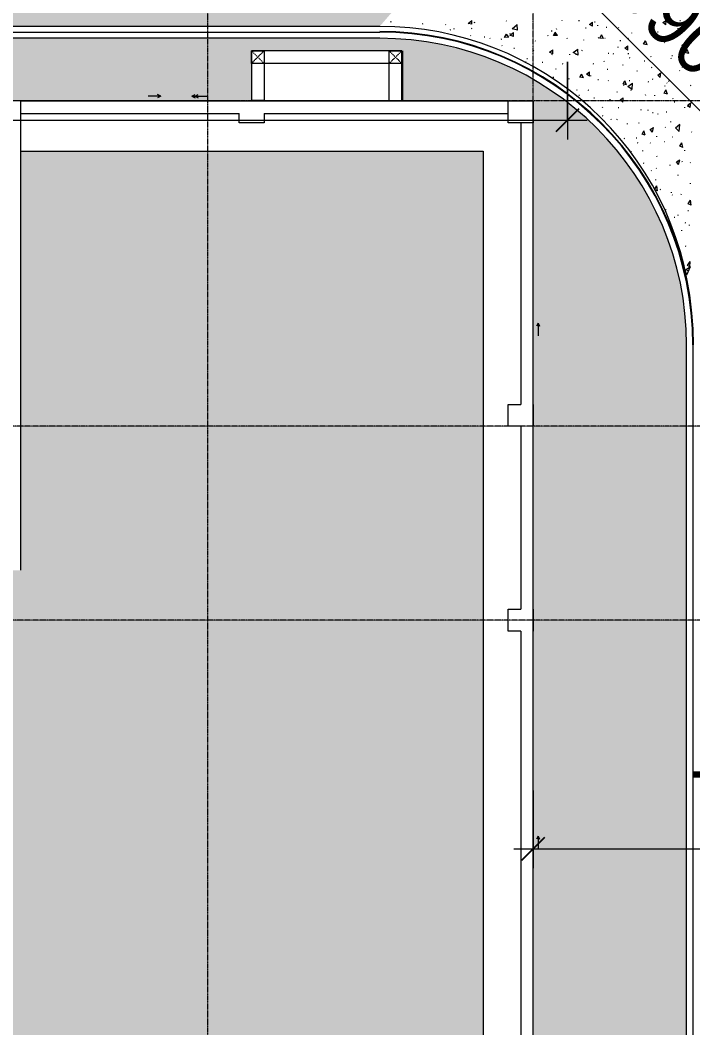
# Model space of a CAD drawing. Header units: millimetres. Extents: x 5117 to 246734, y -48177 to 129208.
# Drawn here: x 119058 to 129802, y 63423 to 79527 of the extents above; entities that cross this region are included whole.
import ezdxf

# ---------------------------------------------------------------- set-up
doc = ezdxf.new("R2010")
doc.units = ezdxf.units.MM
doc.linetypes.add('Dash', pattern=[6, 3, -3])
doc.linetypes.add('Grid Line', pattern=[22.225, 12.7, -3.175, 3.175, -3.175])
for name, color, linetype, lineweight in [('0-1', 7, 'Continuous', 5), ('A-ANNO-DIMS', 211, 'Continuous', 9), ('A-ANNO-DIMS-310', 211, 'Continuous', 9), ('A-FLOR', 192, 'Continuous', 9), ('A-FLOR-1', 7, 'Continuous', 9), ('A-FLOR-PATT', 8, 'Continuous', 9), ('A-FLOR-PATT-2', 9, 'Continuous', 9), ('A-FLOR-PATT-3', 10, 'Continuous', 9), ('A-GLAZ', 151, 'Continuous', 9), ('A-WALL', 113, 'Continuous', 9), ('G-IMPT', 8, 'Continuous', 9), ('I-WALL', 2, 'Continuous', 9), ('M-EQPM', 50, 'Continuous', 9), ('S-BEAM-1', 7, 'Continuous', 9), ('S-COLS', 52, 'Continuous', 9), ('S-COLS-1', 7, 'Continuous', 9), ('S-COLS-HDLN', 52, 'Dash', 9), ('S-GRID-1', 1, 'Grid Line', 9)]:
    doc.layers.add(name, color=color, linetype=linetype, lineweight=lineweight)
doc.styles.add('Arial_9', font='arial_0.ttf', dxfattribs={"width": 0.9, "height": 930})
doc.dimstyles.new('1_Dim_chi_tiet_khu_đất_2', dxfattribs={"dimscale": 304.8, "dimtxt": 948.841242, "dimasz": 1.220472, "dimexe": 1.01706, "dimexo": 0.0625, "dimgap": 0.101706, "dimtad": 1, "dimdec": 0, "dimrnd": 5, "dimzin": 0, "dimdsep": 46, "dimtxsty": 'Arial_9', "dimblk1": 'OBLIQUE', "dimblk2": 'OBLIQUE', "dimsah": 1, "dimcen": 0.09, "dimdle": 1.01706, "dimazin": 0, "dimtfac": 1, "dimtdec": 4, "dimtix": 1, "dimtmove": 0, "dimatfit": 3, "dimfxl": 3.051181, "dimfxlon": 1, "dimtvp": 1, "dimtolj": 1, "dimtzin": 0, "dimarcsym": 2})

# ---------------------------------------------------------------- blocks, each defined once
blk = doc.blocks.new('NCV_TKTC_KET CAU_rvt-1-TKCS_MB TỔNG THỂ MÁI')
at = {"layer": 'A-FLOR-1'}
for p, q in [((122553, 78237), (119063, 78237)), ((127251, 78235), (119063, 78235)), ((126853, 78237), (122953, 78237)), ((127251, 37787), (127251, 78235)), ((119063, 77435), (126451, 77435)), ((126451, 77435), (126451, 37787)), ((127253, 73037), (127253, 73387))]:
    blk.add_line(p, q, dxfattribs=at)
at = {"layer": 'S-BEAM-1'}
for p, q in [((122553, 78235), (119063, 78235)), ((126853, 78235), (122953, 78235)), ((126853, 78035), (126853, 78235)), ((119063, 78035), (122553, 78035)), ((122953, 78035), (126853, 78035)), ((127253, 77887), (127053, 77887)), ((127053, 77887), (127053, 73387)), ((127253, 73387), (127253, 77887)), ((127053, 73037), (127053, 70112)), ((127253, 70112), (127253, 73037)), ((127053, 69762), (127053, 61912)), ((127253, 61912), (127253, 69762))]:
    blk.add_line(p, q, dxfattribs=at)
at = {"layer": 'S-COLS-1'}
for p, q in [((122553, 78237), (122953, 78237)), ((122553, 78235), (122553, 78237)), ((122953, 78237), (122953, 78235)), ((126853, 78237), (127253, 78237)), ((126853, 77887), (126853, 78237)), ((127253, 78237), (127253, 77887)), ((122553, 77887), (122553, 78035)), ((122953, 78035), (122953, 77887)), ((122953, 77887), (122553, 77887)), ((127253, 77887), (126853, 77887)), ((126852, 73037), (126852, 73387)), ((126852, 73387), (127053, 73387)), ((127252, 73387), (127252, 73037)), ((127053, 73037), (126852, 73037)), ((126853, 69762), (126853, 70112)), ((126853, 70112), (127053, 70112)), ((127253, 70112), (127253, 69762)), ((127053, 69762), (126853, 69762))]:
    blk.add_line(p, q, dxfattribs=at)
blk = doc.blocks.new('1_FAMILY RVT - W01-WxH 1400x1400xmm-411185-TKCS_MB TỔNG THỂ MÁI')
at = {"layer": 'A-GLAZ'}
for q in [(299.2, -146.99), (299.2, -197.79), (451.6, -172.39)]:
    blk.add_line((248.4, -172.39), q, dxfattribs=at)
blk = doc.blocks.new('FP_2-TKCS_MB TỔNG THỂ MÁI')
at = {"layer": 'A-FLOR-PATT-3'}
for p, q in [((124982, 79500), (124968, 79494)), ((125490, 79468), (125476, 79464)), ((125854, 79452), (125852, 79460)), ((126214, 79474), (126273, 79522)), ((126270, 79462), (126214, 79474)), ((126270, 79462), (126273, 79522)), ((126317, 79491), (126304, 79487)), ((126827, 79512), (126819, 79517)), ((126917, 79391), (126997, 79457)), ((127002, 79366), (126997, 79457)), ((127717, 79515), (127715, 79524)), ((127989, 79517), (127978, 79518)), ((128097, 79397), (128086, 79397)), ((128149, 79460), (128201, 79497)), ((128197, 79431), (128149, 79460)), ((128197, 79431), (128201, 79497)), ((128243, 79495), (128232, 79496)), ((128284, 79439), (128282, 79449)), ((128429, 79412), (128417, 79411)), ((128620, 79404), (128613, 79411)), ((129155, 79410), (129144, 79410)), ((129324, 79489), (129374, 79522)), ((129368, 79453), (129324, 79489)), ((129368, 79453), (129374, 79522)), ((129570, 79386), (129568, 79397)), ((129602, 79514), (129592, 79516)), ((125933, 79373), (125920, 79369)), ((125990, 79386), (125978, 79384)), ((126255, 79275), (126252, 79283)), ((126275, 79389), (126266, 79393)), ((126480, 79255), (126467, 79254)), ((126567, 79232), (126559, 79237)), ((126795, 79251), (126823, 79304)), ((126862, 79257), (126795, 79251)), ((126862, 79257), (126823, 79304)), ((126881, 79286), (126937, 79328)), ((126935, 79266), (126881, 79286)), ((126885, 79307), (126883, 79315)), ((127002, 79366), (126917, 79391)), ((126935, 79266), (126937, 79328)), ((127489, 79274), (127487, 79283)), ((127553, 79351), (127541, 79349)), ((127577, 79283), (127604, 79336)), ((127640, 79282), (127577, 79283)), ((127611, 79303), (127600, 79304)), ((127640, 79282), (127604, 79336)), ((127630, 79380), (127622, 79386)), ((127802, 79230), (127795, 79237)), ((128298, 79240), (128291, 79248)), ((128316, 79240), (128342, 79293)), ((128375, 79234), (128316, 79240)), ((128375, 79234), (128343, 79293)), ((128404, 79234), (128394, 79236)), ((128776, 79229), (128769, 79237)), ((128828, 79318), (128827, 79327)), ((129249, 79335), (129238, 79337)), ((129554, 79347), (129547, 79356)), ((129651, 79389), (129640, 79389)), ((126746, 79222), (126733, 79219)), ((126758, 79118), (126750, 79123)), ((126952, 79076), (126940, 79076)), ((127291, 79190), (127283, 79196)), ((128061, 79206), (128059, 79215)), ((128609, 79089), (128608, 79099)), ((128649, 79197), (128638, 79199)), ((128715, 79081), (128766, 79115)), ((128761, 79047), (128715, 79081)), ((128761, 79047), (128766, 79115)), ((129016, 79142), (129043, 79195)), ((129073, 79132), (129016, 79142)), ((129073, 79132), (129043, 79195)), ((129242, 79198), (129236, 79206)), ((129352, 79160), (129350, 79170)), ((129626, 79124), (129697, 79179)), ((129693, 79072), (129626, 79124)), ((129696, 79156), (129690, 79164)), ((129693, 79072), (129697, 79179)), ((127261, 79033), (127259, 79042)), ((127513, 79014), (127566, 79052)), ((127564, 78988), (127513, 79014)), ((127558, 78974), (127551, 78981)), ((127564, 78988), (127566, 79052)), ((127839, 78973), (127837, 78982)), ((127892, 79008), (127967, 79066)), ((127969, 78968), (127892, 79008)), ((127936, 78980), (127925, 78980)), ((127969, 78968), (127967, 79066)), ((128039, 79038), (128028, 79040)), ((128458, 78994), (128447, 78994)), ((128538, 78982), (128531, 78989)), ((128777, 78990), (128766, 78990)), ((128799, 78921), (128788, 78923)), ((129134, 78934), (129133, 78944)), ((129459, 78911), (129453, 78919)), ((129477, 78957), (129467, 78958)), ((129618, 78991), (129608, 78994)), ((129685, 79005), (129713, 79059)), ((129740, 78993), (129685, 79005)), ((129740, 78993), (129713, 79059)), ((127139, 78858), (127127, 78858)), ((127161, 78910), (127149, 78909)), ((127404, 78852), (127393, 78853)), ((127730, 78822), (127722, 78829)), ((128219, 78823), (128212, 78830)), ((128390, 78861), (128388, 78871)), ((128691, 78803), (128684, 78811)), ((129033, 78872), (129023, 78874)), ((129150, 78764), (129144, 78772)), ((129636, 78772), (129635, 78782)), ((127579, 78611), (127568, 78612)), ((127617, 78740), (127614, 78749)), ((127995, 78614), (128022, 78666)), ((128055, 78607), (127996, 78614)), ((128055, 78607), (128022, 78666)), ((128102, 78666), (128153, 78701)), ((128149, 78634), (128102, 78666)), ((128149, 78634), (128153, 78701)), ((128171, 78633), (128170, 78642)), ((128442, 78738), (128432, 78740)), ((128916, 78707), (128915, 78718)), ((129240, 78650), (129290, 78683)), ((129282, 78611), (129240, 78649)), ((129282, 78611), (129290, 78683)), ((129596, 78715), (129590, 78723)), ((127832, 78585), (127821, 78587)), ((128294, 78572), (128283, 78573)), ((128454, 78557), (128447, 78565)), ((128688, 78507), (128716, 78560)), ((128744, 78496), (128688, 78507)), ((128698, 78481), (128697, 78491)), ((128744, 78496), (128716, 78560)), ((128765, 78468), (128837, 78522)), ((128833, 78417), (128765, 78467)), ((128793, 78557), (128783, 78557)), ((128833, 78417), (128837, 78522)), ((129099, 78538), (129089, 78539)), ((129169, 78580), (129159, 78583)), ((129358, 78469), (129352, 78477)), ((129394, 78521), (129384, 78523)), ((129417, 78545), (129416, 78555)), ((129774, 78480), (129764, 78481)), ((127953, 78405), (127951, 78414)), ((127991, 78322), (127980, 78323)), ((128138, 78402), (128132, 78410)), ((128230, 78279), (128220, 78281)), ((128601, 78372), (128595, 78381)), ((128640, 78252), (128690, 78285)), ((128682, 78215), (128690, 78285)), ((128820, 78405), (128810, 78408)), ((129051, 78324), (129045, 78333)), ((129197, 78318), (129196, 78328)), ((129344, 78359), (129373, 78413)), ((129397, 78345), (129344, 78359)), ((129397, 78345), (129373, 78413)), ((129488, 78267), (129482, 78276)), ((128364, 78127), (128358, 78135)), ((128480, 78255), (128479, 78265)), ((128619, 78126), (128609, 78127)), ((128682, 78215), (128640, 78252)), ((129513, 78214), (129504, 78217)), ((129676, 78125), (129675, 78136)), ((129729, 78147), (129719, 78150)), ((129720, 78175), (129770, 78208)), ((129758, 78134), (129720, 78175)), ((129758, 78134), (129770, 78208)), ((128371, 77994), (128361, 77996)), ((128978, 78091), (128977, 78101)), ((129095, 78086), (129085, 78087)), ((129168, 78044), (129158, 78046)), ((129247, 78019), (129241, 78028)), ((129388, 78055), (129378, 78056)), ((128382, 77919), (128384, 77922)), ((128386, 77915), (128384, 77922)), ((128505, 77936), (128499, 77944)), ((128597, 77936), (128587, 77939)), ((128758, 77864), (128758, 77874)), ((128943, 77877), (128937, 77886)), ((129121, 77781), (129171, 77813)), ((129159, 77739), (129171, 77813)), ((129367, 77810), (129362, 77819)), ((129452, 77895), (129452, 77906)), ((129524, 77808), (129596, 77863)), ((129582, 77748), (129524, 77808)), ((129582, 77748), (129596, 77862)), ((128716, 77631), (128707, 77634)), ((128905, 77642), (128895, 77643)), ((128991, 77703), (129021, 77758)), ((129042, 77688), (128991, 77703)), ((129042, 77688), (129021, 77758)), ((129159, 77739), (129121, 77781)), ((129228, 77664), (129228, 77675)), ((129484, 77656), (129475, 77659)), ((129785, 77735), (129780, 77744)), ((128929, 77561), (128920, 77565)), ((129123, 77560), (129119, 77569)), ((129357, 77582), (129348, 77583)), ((129593, 77511), (129626, 77568)), ((129642, 77494), (129593, 77511)), ((129642, 77494), (129626, 77568)), ((129637, 77542), (129627, 77543)), ((128822, 77420), (128817, 77429)), ((129003, 77433), (129003, 77445)), ((129232, 77342), (129228, 77352)), ((129674, 77440), (129674, 77452)), ((129024, 77237), (129015, 77240)), ((129223, 77158), (129214, 77162)), ((129442, 77204), (129442, 77216)), ((129542, 77263), (129592, 77296)), ((129574, 77218), (129542, 77263)), ((129574, 77218), (129592, 77296)), ((129634, 77258), (129630, 77267)), ((129767, 77246), (129758, 77250)), ((129143, 77120), (129134, 77122)), ((129209, 76968), (129210, 76979)), ((129572, 77046), (129563, 77048)), ((129191, 76823), (129224, 76878)), ((129235, 76801), (129224, 76878)), ((129290, 76816), (129282, 76819)), ((129767, 76910), (129764, 76920)), ((129235, 76801), (129194, 76818)), ((129463, 76767), (129460, 76778)), ((129477, 76730), (129469, 76734)), ((129616, 76740), (129618, 76752)), ((129325, 76564), (129323, 76564)), ((129372, 76496), (129374, 76508)), ((129729, 76592), (129767, 76653)), ((129773, 76573), (129729, 76592)), ((129773, 76573), (129767, 76653)), ((129514, 76372), (129506, 76376)), ((129570, 76406), (129567, 76416)), ((129731, 76480), (129722, 76482)), ((129689, 76283), (129681, 76287)), ((129746, 76243), (129749, 76256)), ((129627, 76161), (129624, 76171)), ((129694, 75912), (129687, 75916)), ((129680, 75530), (129763, 75592)), ((129708, 75458), (129680, 75530)), ((129708, 75458), (129763, 75592)), ((129714, 75604), (129761, 75668)), ((129753, 75583), (129714, 75604)), ((129715, 75523), (129714, 75534)), ((129753, 75583), (129761, 75668)), ((129756, 75103), (129761, 75106)), ((129757, 75099), (129761, 75106))]:
    blk.add_line(p, q, dxfattribs=at)
blk = doc.blocks.new('TKTC_XREF_260130_MB TUM MAI - TKTC_XREF_260130_MB TUM MAI_dwg-4167669-TKCS_MB TỔNG THỂ MÁI')
at = {"layer": 'G-IMPT'}
blk.add_line((-75899, -788131), (-75899, -787781), dxfattribs=at)
blk = doc.blocks.new('TKTC_XREF_260130_MB TUM MAI - TKTC_XREF_251221_MB TUM MAI-2041484-TKCS_MB TỔNG THỂ MÁI')
blk.add_blockref('TKTC_XREF_260130_MB TUM MAI - TKTC_XREF_260130_MB TUM MAI_dwg-4167669-TKCS_MB TỔNG THỂ MÁI', (169499, 843934))
blk = doc.blocks.new('G1_SOF - BO TRU - 200x200-3197024-TKCS_MB TỔNG THỂ MÁI')
at = {"layer": 'S-COLS'}
for p, q in [((-100, 100), (100, 100)), ((-100, -100), (-100, 100)), ((100, 100), (100, -100)), ((100, -100), (-100, -100))]:
    blk.add_line(p, q, dxfattribs=at)
at = {"layer": 'S-COLS-HDLN'}
for p, q in [((100, -100), (-100, 100)), ((-100, -100), (100, 100))]:
    blk.add_line(p, q, dxfattribs=at)
blk = doc.blocks.new('1_FAMILY RVT - W01-WxH 1400x1400xmm-389822-TKCS_MB TỔNG THỂ MÁI')
at = {"layer": 'A-GLAZ'}
for q in [(299.2, 197.79), (299.2, 146.99), (451.6, 172.39)]:
    blk.add_line((248.4, 172.39), q, dxfattribs=at)
blk = doc.blocks.new('TKTC_QUAT HUT KHOI_260130 - TKTC_QUAT HUT KHOI_260130_dwg-4168555-TKCS_MB TỔNG THỂ MÁI')
at = {"layer": 'G-IMPT'}
blk.add_line((127252, 73040), (127252, 73390), dxfattribs=at)
blk = doc.blocks.new('TKTC_QUAT HUT KHOI_260130 - TKTC_QUAT HUT KHOI_260130-2046036-TKCS_MB TỔNG THỂ MÁI')
blk.add_blockref('TKTC_QUAT HUT KHOI_260130 - TKTC_QUAT HUT KHOI_260130_dwg-4168555-TKCS_MB TỔNG THỂ MÁI', (-33652, -17239))
blk = doc.blocks.new('TKTC_BON NUOC MAI_260130 - TKTC_BON NUOC MAI_260130_dwg-3426650-TKCS_MB TỔNG THỂ MÁI')
at = {"layer": 'G-IMPT'}
for p, q in [((-80599, -782934), (-84089, -782934)), ((-76299, -782934), (-80199, -782934)), ((-75899, -788134), (-75899, -787784))]:
    blk.add_line(p, q, dxfattribs=at)
blk = doc.blocks.new('TKTC_BON NUOC MAI_260130 - TKTC_BON NUOC MAI_260130-2047084-TKCS_MB TỔNG THỂ MÁI')
blk.add_blockref('TKTC_BON NUOC MAI_260130 - TKTC_BON NUOC MAI_260130_dwg-3426650-TKCS_MB TỔNG THỂ MÁI', (169499, 843934))
blk = doc.blocks.new('DIMBLOCK5-TKCS_MB TỔNG THỂ MÁI')
at = {"layer": 'A-ANNO-DIMS-310'}
for p, q in [((33104, 78860), (33104, 77620)), ((33104, 77930), (33104, 78860)), ((127802, 78860), (127802, 77620)), ((127802, 77930), (127802, 78860)), ((32794, 77930), (128112, 77930))]:
    blk.add_line(p, q, dxfattribs=at)
at = {"layer": 'A-ANNO-DIMS-310', "lineweight": 25}
for p, q in [((33104, 77930), (33290, 78116)), ((127802, 77930), (127988, 78116)), ((33104, 77930), (32918, 77744)), ((127802, 77930), (127616, 77744))]:
    blk.add_line(p, q, dxfattribs=at)
at = {"layer": 'A-ANNO-DIMS-310', "color": 0, "insert": (78847, 79168), "char_height": 930, "width": 3853.76, "attachment_point": 1, "line_spacing_factor": 0.941778, "style": 'Arial_9'}
blk.add_mtext('94700', dxfattribs=at)
blk = doc.blocks.new('_Oblique')
at = {"color": 0, "linetype": 'ByBlock', "lineweight": -2}
blk.add_line((-0.5, -0.5), (0.5, 0.5), dxfattribs=at)
blk = doc.blocks.new('DIMBLOCK6-TKCS_MB TỔNG THỂ MÁI')
at = {"layer": 'A-ANNO-DIMS-310'}
for p, q in [((126347, 82963), (125470, 82086)), ((125689, 82306), (126347, 82963)), ((125470, 82525), (132908, 75087)), ((133347, 75963), (132470, 75087)), ((132689, 75306), (133347, 75963))]:
    blk.add_line(p, q, dxfattribs=at)
at = {"layer": 'A-ANNO-DIMS-310', "lineweight": 25}
for p, q in [((125689, 82306), (125426, 82306)), ((125689, 82306), (125952, 82306)), ((132689, 75306), (132426, 75306)), ((132689, 75306), (132952, 75306))]:
    blk.add_line(p, q, dxfattribs=at)
at = {"layer": 'A-ANNO-DIMS-310', "color": 0, "insert": (129156, 80590), "char_height": 930, "width": 3083, "attachment_point": 1, "rotation": 315, "line_spacing_factor": 0.941778, "style": 'Arial_9'}
blk.add_mtext('9900', dxfattribs=at)
blk = doc.blocks.new('DIMBLOCK43-TKCS_MB TỔNG THỂ MÁI')
at = {"layer": 'A-ANNO-DIMS-310'}
for p, q in [((127253, 67214), (127253, 65974)), ((127253, 66284), (127253, 67214)), ((134801, 67214), (134801, 65974)), ((134801, 66284), (134801, 67214)), ((126943, 66284), (135111, 66284))]:
    blk.add_line(p, q, dxfattribs=at)
at = {"layer": 'A-ANNO-DIMS-310', "lineweight": 25}
for p, q in [((127253, 66284), (127439, 66470)), ((134801, 66284), (134987, 66470)), ((127253, 66284), (127067, 66098)), ((134801, 66284), (134615, 66098))]:
    blk.add_line(p, q, dxfattribs=at)
at = {"layer": 'A-ANNO-DIMS-310', "color": 0, "insert": (129742, 67523), "char_height": 930, "width": 3083, "attachment_point": 1, "line_spacing_factor": 0.941778, "style": 'Arial_9'}
blk.add_mtext('7550', dxfattribs=at)

msp = doc.modelspace()

# ---------------------------------------------------------------- hatches: boundary and pattern name
at = {"layer": 'A-FLOR-PATT'}
h = msp.add_hatch(dxfattribs=at)
h.set_pattern_fill('FP_14', color=256, style=0, pattern_type=2)
h.set_pattern_definition([(0, (236.2, 15.75), (787.4, 787.4), [118.11, -23.622, 31.496, -23.622, -590.55]), (0, (236.2, 15.75), (787.4, 787.4), [-196.85, 118.11, -472.44]), (0, (196.85, 39.4), (787.4, 787.4), [78.74, -59.055, 118.11, -59.055, -472.44]), (0, (196.85, 39.4), (787.4, 787.4), [-314.96, 78.74, -393.7]), (0, (472.44, 354.3), (787.4, 787.4), [98.425, -39.37, 98.425, -551.18]), (0, (78.74, 511.8), (787.4, 787.4), [39.37, -78.74, 39.37, -629.92]), (90, (157.5, 511.8), (-787.4, 787.4), [70.866, -716.534]), (90, (393.7, 39.4), (-787.4, 787.4), [78.74, -708.66]), (90, (590.55, 354.3), (-787.4, 787.4), [78.74, -708.66]), (45, (496.06, 31.5), (0, 787.4002), [78.74, -1034.812]), (135, (291.34, 31.5), (-787.4002, 6e-14), [78.74, -1034.812]), (63.435, (472.44, 35.43), (-0.0007, 787.4), [78.74, -1681.94]), (75.964, (433.07, 39.37), (-0.00383, 787.3999), [78.74, -3167.793]), (75.964, (629.92, 354.33), (-0.00383, 787.3999), [62.992, -3183.541]), (75.964, (173.23, 511.81), (-0.00383, 787.3999), [55.118, -3191.415]), (104.036, (354.33, 39.37), (0.00383, 787.3999), [78.74, -3167.793]), (104.036, (551.18, 354.33), (0.00383, 787.3999), [62.992, -3183.541]), (104.036, (141.73, 511.81), (0.00383, 787.3999), [55.118, -3191.415]), (116.565, (314.96, 35.43), (0.0007, 787.4), [78.74, -1681.939])])
h.paths.add_polyline_path([(127262.5, 17346.9), (128812.2, 17347.5), (128913.1, 17354.5), (129012.7, 17373), (129116.8, 17405.7), (129210.2, 17447.5), (129291.6, 17495), (129371.4, 17554.4), (129431, 17607.6), (129497.5, 17682), (129555.2, 17763.4), (129603.5, 17850.8), (129641.7, 17943), (129669.3, 18038.9), (129686.7, 18149), (129691.6, 18300.2), (129691.6, 33727.4), (128462.6, 33727.4), (128462.6, 33737.4), (127262.6, 33737.4), (127262.6, 33076.9), (127252.6, 33076.9), (127252.6, 17586.9), (127262.5, 17586.9)])
h.paths.add_polyline_path([(127262.6, 37137.4), (129701.6, 37137.4), (129701.6, 40386.3), (129693.8, 40471.7), (129671.1, 40555.4), (129647.1, 40613.3), (129594.5, 40693.8), (129555.2, 40739.9), (129495.5, 40790.8), (129409.4, 40839.8), (129356.1, 40861.9), (129279.8, 40880.2), (129201.6, 40886.3), (128501.6, 40886.3), (128501.6, 61586.3), (129210.2, 61587), (129287, 61594.2), (129370.7, 61616.8), (129428.6, 61640.8), (129509.1, 61693.4), (129555.2, 61732.8), (129606.1, 61792.4), (129647.1, 61859.3), (129677.2, 61931.8), (129695.5, 62008.1), (129701.6, 62086.3), (129701.6, 74336.9), (129695.3, 74585.1), (129676.5, 74832.7), (129645.1, 75078.9), (129586.3, 75387.9), (129545.2, 75565.1), (129459.7, 75854.1), (129396.6, 76038.7), (129304.5, 76269.3), (129173.6, 76547.1), (129085.9, 76714.9), (128959, 76930.4), (128817.7, 77143.9), (128666.7, 77348.2), (128506.4, 77543.2), (128337.2, 77728.8), (128128.4, 77932.9), (127973.6, 78071), (127780.1, 78227), (127579.5, 78372.8), (127358.1, 78516.2), (127154.9, 78634.2), (126896.1, 78765.3), (126668.6, 78865.9), (126486.1, 78937.9), (126253.1, 79016.6), (126016.5, 79083.6), (125777.1, 79138.6), (125535.3, 79181.5), (125291.7, 79212.2), (125047, 79230.7), (124801.6, 79236.9), (118352.6, 79236.9), (118352.6, 78636.9), (118662.6, 78636.9), (118662.6, 78245.3), (119062.6, 78245.3), (119062.6, 78236.9), (122752.5, 78236.9), (122752.5, 79036.9), (125162.5, 79036.9), (125159.6, 78246.9), (125152.5, 78246.9), (125152.5, 78236.9), (127252.6, 78236.9), (127254.5, 37796.9), (127262.6, 37796.9), (127262.6, 37150.6)])
h.paths.add_polyline_path([(107452.6, 78236.9), (114142.6, 78236.9), (114142.6, 78245.3), (114552.6, 78245.3), (114552.6, 78636.9), (114542.6, 78636.9), (114542.6, 78646.9), (114852.6, 78646.9), (114852.6, 79318.2), (100352.6, 79318.2), (100172.4, 79311.5), (99993.1, 79291.8), (99836.3, 79264.3), (99668, 79222.6), (99469.1, 79155.8), (99342.2, 79104.8), (99184.5, 79028.3), (99035.8, 78943.1), (98855.2, 78818.7), (98754.7, 78740.6), (98625.3, 78625.3), (98504.2, 78501.2), (98392, 78369), (98301.8, 78246.9), (105942.6, 78243.9), (105942.6, 78236.9), (106352.6, 78236.9)])
at = {"layer": 'A-FLOR-PATT-2'}
h = msp.add_hatch(dxfattribs=at)
h.set_pattern_fill('FP_1', color=256, style=0, pattern_type=2)
h.set_pattern_definition([(0, (0, 0), (2519.68, 629.92), [103.937, -1785.823, 103.937, -1785.823, -10078.72]), (0, (0, 0), (2519.68, 629.92), [-3779.52, 103.937, -3675.583, 103.937, -1785.823, -4409.44]), (0, (0, 0), (2519.68, 629.92), [-9448.8, 103.937, -1155.903, 103.937, -3045.663]), (120, (944.9, 314.96), (-1805.3667, 1867.147), [103.937, -1785.823, 103.937, -11864.543]), (120, (944.9, 314.96), (-1805.3667, 1867.147), [-1993.697, -1785.823, 103.937, -3675.583, -6299.2]), (120, (944.9, 314.96), (-1805.3667, 1867.147), [-7559.04, 103.937, -1785.823, 103.937, -4305.503]), (120, (944.9, 314.96), (-1805.3667, 1867.147), [-9552.737, -1155.903, 103.937, -3045.663]), (240, (1259.84, 1574.8), (-714.3133, -2497.067), [103.937, -1785.823, 103.937, -11864.543]), (240, (1259.84, 1574.8), (-714.3133, -2497.067), [-1993.697, -1785.823, 103.937, -3675.583, -6299.2]), (240, (1259.84, 1574.8), (-714.3133, -2497.067), [-7559.04, 103.937, -1785.823, 103.937, -4305.503]), (240, (1259.84, 1574.8), (-714.3133, -2497.067), [-9552.737, -1155.903, 103.937, -3045.663])])
h.paths.add_polyline_path([(116902.6, 18036.9), (126450.6, 18036.9), (126450.6, 33076.9), (119902.6, 33076.9), (119902.6, 37786.9), (126450.6, 37786.9), (126450.6, 77435.3), (119062.6, 77435.3), (119062.6, 70736.9), (114152.6, 70736.9), (114152.6, 77435.3), (106750.6, 77435.3), (106750.6, 70561.9), (108250.6, 70561.9), (108250.6, 54161.9), (112852.7, 54161.9), (112852.7, 53461.9), (112952.6, 53461.9), (112952.6, 52471.9), (116462.6, 52471.9), (116462.6, 44727), (112852.6, 44727), (112852.6, 43735.3), (48052.7, 43735.3), (48052.7, 44727), (44442.6, 44727), (44442.6, 52471.9), (47952.6, 52471.9), (47952.6, 53461.9), (48052.7, 53461.9), (48052.7, 54161.9), (52652.6, 54161.9), (52652.6, 70561.9), (54152.6, 70561.9), (54152.6, 77436.9), (46762.4, 77436.9), (46762.4, 70736.9), (41852.6, 70736.9), (41852.6, 77435.3), (34450.6, 77435.3), (34450.6, 37786.9), (41002.6, 37786.9), (41002.6, 37796.9), (41012.6, 37796.9), (41012.6, 33076.9), (41002.6, 33076.9), (41002.6, 33086.9), (34450.6, 33086.9), (34450.6, 18037.4), (44002.6, 18037.4), (44002.6, 25337.4), (76452.6, 25337.4), (76452.6, 33536.9), (76442.6, 33537.2), (76442.6, 33546.9), (84387.6, 33546.9), (84387.6, 25337.4), (116902.6, 25337.4), (116902.6, 18342.4)])
h.paths.add_polyline_path([(116252.6, 52961.9), (115852.6, 52961.9), (115852.6, 53461.9), (116352.6, 53461.9), (116352.6, 52961.9), (116252.6, 52961.9)])
h.paths.add_polyline_path([(44652.5, 52961.9), (44552.5, 52961.9), (44552.5, 53461.9), (45052.6, 53461.9), (45052.6, 52961.9), (44652.6, 52961.9)])
h.paths.add_polyline_path([(116252.6, 53061.9), (116252.6, 53061.9), (116252.6, 53361.9)])
h.paths.add_polyline_path([(44652.5, 53061.9), (44652.6, 53062), (44652.5, 53361.3)])
h = msp.add_hatch(dxfattribs=at)
h.set_pattern_fill('FP_2', color=256, style=0, pattern_type=2)
h.set_pattern_definition([(50, (0, 0), (2259.083, -197.644), [236.22, -2598.42]), (355, (0, 0), (-437.01, 2369.104), [188.976, -2078.736]), (100.451, (188.3, -16.5), (1822.088, 2171.446), [200.756, -2208.317]), (46.184, (0, 630), (3361.38, -521.33), [354.33, -3897.63]), (96.636, (280, 586.5), (2943.79, 3068.1), [301.134, -3312.475]), (351.184, (0, 630), (2943.82, 3068.07), [283.464, -3118.104]), (21, (315, 472.4), (1880.018, -1268.089), [236.22, -2598.42]), (326, (315, 472.4), (766.346, 2283.932), [188.976, -2078.736]), (71.451, (471.6, 366.8), (2646.372, 1015.824), [200.756, -2208.317]), (37.5, (0, 0), (38.299, 1048.482), [103.937, -1949.602, 103.937, -2006.295, -2086.61]), (37.5, (0, 0), (38.299, 1048.482), [-4163.77, 103.937, -1982.673]), (7.5, (0, 0), (828.564, 1242.239), [103.937, -1099.21, 103.937, -1902.358, -795.274]), (7.5, (0, 0), (828.564, 1242.239), [-3209.442, 103.937, -691.337]), (327.5, (-702.4, 0), (1681.327, -71.0387), [103.937, -683.463, 103.937, -2352.751, -3259.836]), (327.5, (-702.4, 0), (1681.327, -71.0387), [-3244.088, 103.937, -3155.9]), (317.5, (-1017.3, 0), (1836.803, 315.291), [103.937, -919.683, 103.937, -1527.556, -2314.956]), (317.5, (-1017.3, 0), (1836.803, 315.291), [-2655.113, 103.937, -2211.02])])
h.paths.add_polyline_path([(116902.6, 18036.9), (126450.6, 18036.9), (126450.6, 33076.9), (119902.6, 33076.9), (119902.6, 37786.9), (126450.6, 37786.9), (126450.6, 77435.3), (119062.6, 77435.3), (119062.6, 70736.9), (114152.6, 70736.9), (114152.6, 77435.3), (106750.6, 77435.3), (106750.6, 70561.9), (108250.6, 70561.9), (108250.6, 54161.9), (112852.7, 54161.9), (112852.7, 53461.9), (112952.6, 53461.9), (112952.6, 52471.9), (116462.6, 52471.9), (116462.6, 44727), (112852.6, 44727), (112852.6, 43735.3), (48052.7, 43735.3), (48052.7, 44727), (44442.6, 44727), (44442.6, 52471.9), (47952.6, 52471.9), (47952.6, 53461.9), (48052.7, 53461.9), (48052.7, 54161.9), (52652.6, 54161.9), (52652.6, 70561.9), (54152.6, 70561.9), (54152.6, 77436.9), (46762.4, 77436.9), (46762.4, 70736.9), (41852.6, 70736.9), (41852.6, 77435.3), (34450.6, 77435.3), (34450.6, 37786.9), (41002.6, 37786.9), (41002.6, 37796.9), (41012.6, 37796.9), (41012.6, 33076.9), (41002.6, 33076.9), (41002.6, 33086.9), (34450.6, 33086.9), (34450.6, 18037.4), (44002.6, 18037.4), (44002.6, 25337.4), (76452.6, 25337.4), (76452.6, 33536.9), (76442.6, 33537.2), (76442.6, 33546.9), (84387.6, 33546.9), (84387.6, 25337.4), (116902.6, 25337.4), (116902.6, 18342.4)])
h.paths.add_polyline_path([(116252.6, 52961.9), (115852.6, 52961.9), (115852.6, 53461.9), (116352.6, 53461.9), (116352.6, 52961.9), (116252.6, 52961.9)])
h.paths.add_polyline_path([(44652.5, 52961.9), (44552.5, 52961.9), (44552.5, 53461.9), (45052.6, 53461.9), (45052.6, 52961.9), (44652.6, 52961.9)])
h.paths.add_polyline_path([(116252.6, 53061.9), (116252.6, 53061.9), (116252.6, 53361.9)])
h.paths.add_polyline_path([(44652.5, 53061.9), (44652.6, 53062), (44652.5, 53361.3)])
at = {"layer": 'A-FLOR-PATT-3'}
h = msp.add_hatch(dxfattribs=at)
h.set_pattern_fill('FP_16', color=256, style=0, pattern_type=2)
h.set_pattern_definition([(49.953, (0, 282.2), (677.725, -59.1966), [70.797, -778.767]), (355.008, (0, 282.2), (-131.1004, 709.5524), [56.692, -623.613]), (100.468, (56.5, 277.3), (546.6266, 650.3527), [60.13, -661.432]), (46.137, (0, 470.9), (1008.4157, -156.129), [106.207, -1168.279]), (96.647, (84, 457.9), (883.1364, 918.9035), [90.192, -992.115]), (351.199, (0, 470.9), (883.1374, 918.904), [85.036, -935.395]), (20.968, (94.5, 423.7), (564.0042, -379.797), [70.851, -779.36]), (326.044, (94.5, 423.7), (229.9053, 684.042), [56.663, -623.297]), (71.423, (141.5, 392.05), (793.9075, 304.2515), [60.137, -661.507]), (37.454, (0, 282.2), (11.48995, 314.02265), [10.387, -605.296, 10.387, -622.293, -625.598]), (37.454, (0, 282.2), (11.48995, 314.02265), [-1248.363, 10.387, -615.211]), (7.488, (0, 282.2), (248.5671, 372.0547), [10.393, -350.541, 10.393, -591.478, -238.575]), (7.488, (0, 282.2), (248.5671, 372.0547), [-962.806, 10.393, -228.182]), (327.543, (-210.7, 282.2), (504.39805, -21.27714), [10.389, -225.718, 10.389, -726.265, -977.482]), (327.543, (-210.7, 282.2), (504.39805, -21.27714), [-972.76, 10.389, -967.094]), (317.547, (-305.2, 282.2), (551.0416, 94.4269), [10.386, -296.468, 10.386, -1172.652]), (317.547, (-305.2, 282.2), (551.0416, 94.4269), [-317.239, -478.691, 10.386, -683.575])])
h.paths.add_polyline_path([(124801.6, 79428.2), (128158.5, 83316.9), (97765.9, 83316.9), (100352.6, 79428.2), (123653.8, 79428.2)])

# ---------------------------------------------------------------- linework, layer by layer
at = {"layer": 'A-FLOR'}
for p, q in [((124801.6, 79428.2), (100352.6, 79428.2)), ((125152.5, 79036.9), (122752.5, 79036.9)), ((122752.5, 79036.9), (122752.5, 78236.9)), ((125152.5, 78236.9), (125152.5, 78246.9))]:
    msp.add_line(p, q, dxfattribs=at)
for centre, radius, start in [((128779.3, 77336.3), 12000, 360), ((124801.6, 74428.2), 5000, 5.34984)]:
    msp.add_arc(centre, radius, start, 90, dxfattribs=at)
at = {"layer": 'A-WALL'}
for p, q in [((118252.6, 79336.9), (124801.6, 79336.9)), ((124801.6, 79236.9), (118352.6, 79236.9)), ((122952.5, 78836.9), (122952.5, 78246.9)), ((124952.5, 78836.9), (122952.5, 78836.9)), ((124952.5, 78236.9), (124952.5, 78836.9)), ((122752.5, 78246.9), (122952.5, 78246.9)), ((129701.6, 62086.3), (129701.6, 74336.9)), ((129801.6, 74336.9), (129801.6, 62086.3))]:
    msp.add_line(p, q, dxfattribs=at)
for radius in [5010, 5000, 5000, 4900]:
    msp.add_arc((124801.6, 74336.9), radius, 0, 90, dxfattribs=at)
at = {"layer": 'I-WALL'}
for p, q in [((125152.5, 78246.9), (125152.5, 79036.9)), ((125162.5, 79036.9), (125162.5, 78246.9)), ((114142.6, 78245.3), (119062.6, 78245.3)), ((119062.6, 78245.3), (119062.6, 70736.9)), ((125152.5, 78246.9), (125162.5, 78246.9))]:
    msp.add_line(p, q, dxfattribs=at)
at = {"layer": 'S-GRID-1'}
for p, q in [((122052.6, 78232.7), (122052.6, 85982.7)), ((127252.6, 78232.7), (127252.6, 85982.7)), ((129301.8, 78236.9), (31601.8, 78236.9)), ((122052.6, 23210.6), (122052.6, 78232.7)), ((127252.6, 23210.6), (127252.6, 78232.7)), ((137051.8, 78236.9), (129301.8, 78236.9)), ((129301.8, 73036.9), (31601.8, 73036.9)), ((137051.8, 73036.9), (129301.8, 73036.9)), ((129301.8, 69936.9), (31601.8, 69936.9)), ((137051.8, 69936.9), (129301.8, 69936.9))]:
    msp.add_line(p, q, dxfattribs=at)

# ---------------------------------------------------------------- block references
at = {"layer": '0-1'}
msp.add_blockref('NCV_TKTC_KET CAU_rvt-1-TKCS_MB TỔNG THỂ MÁI', (0, 0), dxfattribs=at)
at = {"layer": 'A-FLOR'}
msp.add_blockref('FP_2-TKCS_MB TỔNG THỂ MÁI', (0, 0), dxfattribs=at)
at = {"layer": 'A-GLAZ'}
for name, p, rotation in [('1_FAMILY RVT - W01-WxH 1400x1400xmm-411185-TKCS_MB TỔNG THỂ MÁI', (121552.6, 78140.7), 180), ('1_FAMILY RVT - W01-WxH 1400x1400xmm-389822-TKCS_MB TỔNG THỂ MÁI', (127156.4, 74935.3), 270), ('1_FAMILY RVT - W01-WxH 1400x1400xmm-389822-TKCS_MB TỔNG THỂ MÁI', (127156.4, 66735.3), 270)]:
    msp.add_blockref(name, p, dxfattribs=dict(at, rotation=rotation))
for p in [(121552.6, 78140.7), (121602.6, 78140.7)]:
    msp.add_blockref('1_FAMILY RVT - W01-WxH 1400x1400xmm-389822-TKCS_MB TỔNG THỂ MÁI', p, dxfattribs=at)
at = {"layer": 'M-EQPM'}
for name, p in [('TKTC_BON NUOC MAI_260130 - TKTC_BON NUOC MAI_260130-2047084-TKCS_MB TỔNG THỂ MÁI', (33652.6, 17236.9)), ('TKTC_QUAT HUT KHOI_260130 - TKTC_QUAT HUT KHOI_260130-2046036-TKCS_MB TỔNG THỂ MÁI', (33652.6, 17235.3)), ('TKTC_XREF_260130_MB TUM MAI - TKTC_XREF_251221_MB TUM MAI-2041484-TKCS_MB TỔNG THỂ MÁI', (33652.6, 17233.6))]:
    msp.add_blockref(name, p, dxfattribs=at)
at = {"layer": 'S-COLS', "rotation": 180}
for p in [(122852.5, 78936.9), (125052.5, 78936.9)]:
    msp.add_blockref('G1_SOF - BO TRU - 200x200-3197024-TKCS_MB TỔNG THỂ MÁI', p, dxfattribs=at)

# ---------------------------------------------------------------- dimensions: what is measured, and where the dimension line sits
at = {"layer": 'A-ANNO-DIMS'}
dim = msp.add_linear_dim(base=(132688.9, 75305.8), p1=(126346.7, 82963.3), p2=(133346.5, 75963.4), angle=315, dimstyle='1_Dim_chi_tiet_khu_đất_2', override={"dimpost": '<>', "dimfxl": 9899.293179}, dxfattribs=at)
dim.commit()
dim.dimension.update_dxf_attribs({"geometry": 'DIMBLOCK6-TKCS_MB TỔNG THỂ MÁI', "text_midpoint": (129546.7, 79163.4)})
for base, p1, p2, override, picture, middle in [((127801.6, 77930), (33103.5, 78860), (127801.6, 78860), {"dimpost": '<>', "dimfxl": 94698.126897}, 'DIMBLOCK5-TKCS_MB TỔNG THỂ MÁI', (80452.6, 78435.8)), ((134801.5, 66284.3), (127252.6, 67214.3), (134801.5, 67214.3), {"dimpost": '<>', "dimfxl": 7548.920784}, 'DIMBLOCK43-TKCS_MB TỔNG THỂ MÁI', (131027, 66790.1))]:
    dim = msp.add_linear_dim(base=base, p1=p1, p2=p2, dimstyle='1_Dim_chi_tiet_khu_đất_2', override=override, dxfattribs=at)
    dim.commit()
    dim.dimension.update_dxf_attribs({"geometry": picture, "text_midpoint": middle})

doc.saveas('drawing.dxf')
